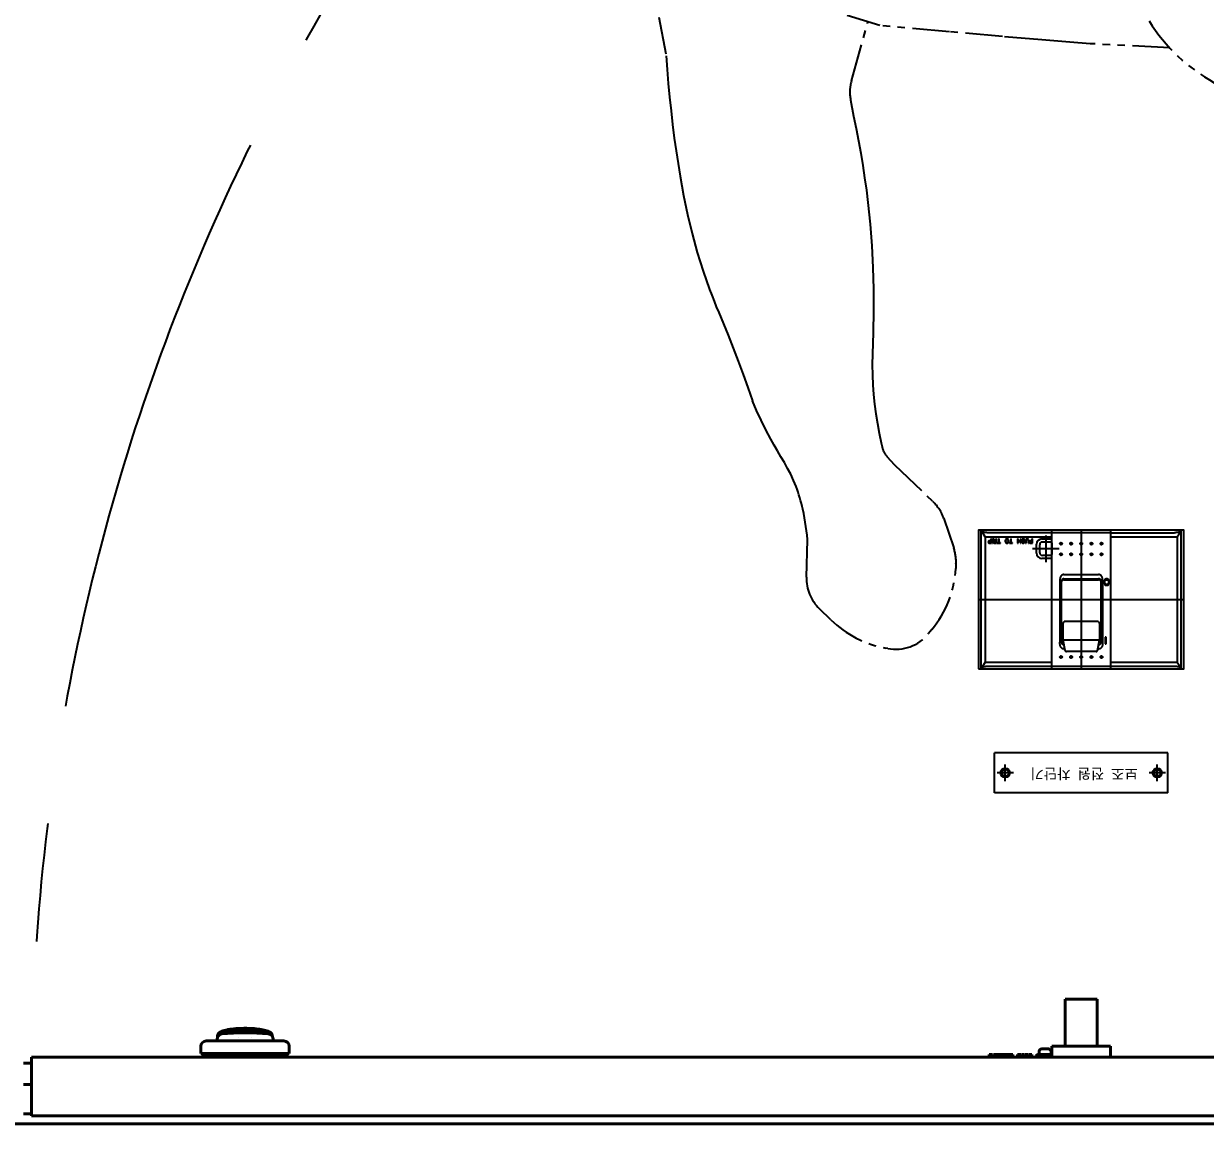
# Model space of a CAD drawing. Header units: millimetres. Extents: x 4969 to 37601, y -771 to 6478.
# Drawn here: x 7853.5 to 8296.5, y 5039.7 to 5453 of the extents above; entities that cross this region are included whole.
import ezdxf

# ---------------------------------------------------------------- set-up
doc = ezdxf.new("R2010")
doc.units = ezdxf.units.MM
doc.header["$LTSCALE"] = 7
doc.header["$MEASUREMENT"] = 0
doc.linetypes.add('PHANTOM', pattern=[63.5, 31.75, -6.35, 6.35, -6.35, 6.35, -6.35])
doc.linetypes.add('PHANTOMX2', pattern=[5, 2.5, -0.5, 0.5, -0.5, 0.5, -0.5])
doc.layers.get('0').update_dxf_attribs({"linetype": 'CONTINUOUS'})
doc.layers.get('Defpoints').update_dxf_attribs({"linetype": 'CONTINUOUS'})
doc.layers.add('가시적인 것(ISO)', color=3, linetype='CONTINUOUS', lineweight=40)
doc.styles.add('HAN', font='')
doc.styles.get("Standard").update_dxf_attribs({"font": 'ISOCP'})
doc.styles.get('HAN').set_extended_font_data('GulimChe')
doc.dimstyles.new('PS-20', dxfattribs={"dimscale": 20, "dimtxt": 3.2, "dimasz": 2.5, "dimexe": 2, "dimexo": 2.5, "dimgap": 2, "dimtad": 1, "dimtoh": 1, "dimrnd": 0.05, "dimzin": 12, "dimdsep": 46, "dimtxsty": 'Standard', "dimcen": 0, "dimclrt": 2, "dimazin": 3, "dimtfac": 1, "dimtofl": 0, "dimtmove": 0, "dimatfit": 3, "dimfxl": 0, "dimtolj": 1, "dimtzin": 0, "dimarcsym": 0})

# ---------------------------------------------------------------- blocks, each defined once
blk = doc.blocks.new('*D213')
at = {"color": 0, "lineweight": -2}
for p, q in [((7429.96, 5090.65), (7429.96, 5750.29)), ((8679.96, 5090.65), (8679.96, 5750.29)), ((7479.96, 5710.29), (8629.96, 5710.29))]:
    blk.add_line(p, q, dxfattribs=at)
at = {"color": 0}
for points in [[(7479.96, 5718.62), (7479.96, 5701.96), (7429.96, 5710.29)], [(8629.96, 5718.62), (8629.96, 5701.96), (8679.96, 5710.29)]]:
    blk.add_solid(points, dxfattribs=at)
at = {"layer": 'Defpoints', "color": 0}
for p in [(8679.96, 5710.29), (7429.96, 5040.65), (8679.96, 5040.65)]:
    blk.add_point(p, dxfattribs=at)
at = {"color": 2, "insert": (8054.96, 5782.3), "char_height": 64, "attachment_point": 5}
blk.add_mtext('\\A1;1250', dxfattribs=at)
blk = doc.blocks.new('A$C48F578AF')
at = {"color": 6, "linetype": 'PHANTOMX2'}
for p, q in [((-97.73, 300.3), (-115.91, 296.86)), ((-148.33, 293.83), (-154.76, 293.02)), ((-141.9, 294.57), (-148.33, 293.83)), ((-135.47, 295.24), (-141.9, 294.57)), ((-129, 295.84), (-135.47, 295.24)), ((-122.49, 296.38), (-129, 295.84)), ((-115.91, 296.86), (-122.49, 296.38)), ((-181.88, 288.65), (-190.9, 286.77)), ((-172.83, 290.3), (-181.88, 288.65)), ((-163.78, 291.75), (-172.83, 290.3)), ((-154.76, 293.02), (-163.78, 291.75)), ((-199.88, 284.64), (-208.77, 282.24)), ((-190.9, 286.77), (-199.88, 284.64)), ((-217.57, 279.53), (-226.25, 276.5)), ((-208.77, 282.24), (-217.57, 279.53)), ((-237.06, 272.23), (-239.74, 271.12)), ((-234.37, 273.33), (-237.06, 272.23)), ((-231.67, 274.41), (-234.37, 273.33)), ((-228.97, 275.47), (-231.67, 274.41)), ((-226.25, 276.5), (-228.97, 275.47)), ((-247.8, 267.82), (-253.93, 265.39)), ((-245.11, 268.91), (-247.8, 267.82)), ((-242.42, 270.01), (-245.11, 268.91)), ((-239.74, 271.12), (-242.42, 270.01)), ((-266.28, 260.78), (-272.49, 258.58)), ((-260.09, 263.05), (-266.28, 260.78)), ((-253.93, 265.39), (-260.09, 263.05)), ((-283.34, 254.44), (-278.73, 256.44)), ((-272.49, 258.58), (-278.73, 256.44)), ((-296.85, 247.78), (-292.41, 250.13)), ((-292.41, 250.13), (-287.9, 252.35)), ((-287.9, 252.35), (-283.34, 254.44)), ((-305.1, 243.03), (-302.36, 244.63)), ((-302.36, 244.63), (-299.61, 246.22)), ((-299.61, 246.22), (-296.85, 247.78)), ((-316.27, 237.15), (-313.42, 238.49)), ((-313.42, 238.49), (-310.62, 239.93)), ((-310.62, 239.93), (-307.85, 241.46)), ((-307.85, 241.46), (-305.1, 243.03)), ((-331.95, 232.4), (-329.92, 232.83)), ((-329.92, 232.83), (-328.56, 233.14)), ((-328.56, 233.14), (-327.19, 233.47)), ((-327.19, 233.47), (-325.83, 233.83)), ((-325.83, 233.83), (-324.48, 234.2)), ((-324.48, 234.2), (-323.14, 234.6)), ((-323.14, 234.6), (-321.8, 235.02)), ((-321.8, 235.02), (-320.48, 235.47)), ((-320.48, 235.47), (-319.17, 235.95)), ((-319.17, 235.95), (-316.27, 237.15)), ((-361.96, 231.08), (-344.21, 230.6)), ((-344.21, 230.6), (-342.16, 230.8)), ((-342.16, 230.8), (-340.11, 231.04)), ((-340.11, 231.04), (-338.06, 231.32)), ((-338.06, 231.32), (-336.02, 231.64)), ((-336.02, 231.64), (-333.98, 232)), ((-333.98, 232), (-331.95, 232.4)), ((-382.12, 219.62), (-376.83, 225.04)), ((-101.68, 196.75), (-97, 212.03)), ((-161.87, 205.66), (-167.7, 204.7)), ((-156.06, 206.7), (-161.87, 205.66)), ((-150.27, 207.82), (-156.06, 206.7)), ((-144.49, 209.02), (-150.27, 207.82)), ((-136.74, 210.43), (-144.49, 209.02)), ((-127.81, 210.02), (-99.98, 202.3)), ((-275.76, 199.65), (-280.35, 199.17)), ((-271.17, 199.99), (-275.76, 199.65)), ((-266.58, 200.2), (-271.17, 199.99)), ((-261.68, 200.26), (-266.58, 200.2)), ((-256.78, 200.18), (-261.68, 200.26)), ((-246.55, 199.78), (-256.78, 200.18)), ((-236.31, 199.61), (-246.55, 199.78)), ((-226.07, 199.68), (-236.31, 199.61)), ((-215.84, 199.97), (-226.07, 199.68)), ((-205.62, 200.51), (-215.84, 199.97)), ((-195.42, 201.29), (-205.62, 200.51)), ((-185.25, 202.32), (-195.42, 201.29)), ((-179.39, 203.03), (-185.25, 202.32)), ((-173.54, 203.82), (-179.39, 203.03)), ((-167.7, 204.7), (-173.54, 203.82)), ((-395.62, 193.02), (-395.46, 193.9)), ((-298.54, 196.12), (-300.53, 195.67)), ((-294.02, 197.03), (-298.54, 196.12)), ((-289.48, 197.85), (-294.02, 197.03)), ((-284.92, 198.57), (-289.48, 197.85)), ((-280.35, 199.17), (-284.92, 198.57)), ((-104.64, 164.01), (-101.68, 196.75)), ((-308.98, 189.88), (-326.28, 171.83)), ((-304.97, 193.41), (-308.98, 189.88)), ((-386.68, 172.29), (-388.58, 173.84)), ((-334.31, 166.73), (-348.14, 162.05)), ((-355.66, 161.03), (-357.89, 161.15)), ((-106.87, 139.17), (-104.64, 164.01)), ((-108.47, 120.84), (-106.87, 139.17)), ((-109.56, 107.63), (-108.47, 120.84)), ((-110.25, 98.14), (-109.56, 107.63)), ((-112.24, 60.89), (-110.25, 98.14))]:
    blk.add_line(p, q, dxfattribs=at)
for centre, radius, start, end in [((-362.51, 211.09), 20, 88.4438, 135.7484), ((-346.31, 184.73), 50, 135.7484, 169.4217), ((-133.16, 190.75), 20, 74.4969, 100.3041), ((-298.35, 185.91), 10, 102.5713, 131.4093), ((-375.96, 189.35), 20, 169.4217, 230.8675), ((-355.13, 211.08), 50, 230.8675, 266.8292), ((-340.72, 185.68), 20, 288.6944, 316.1917), ((-354.55, 181), 20, 266.8292, 288.6944), ((-55.82, -0.37), 83.28, 121.6087, 180.3797)]:
    blk.add_arc(centre, radius, start, end, dxfattribs=at)
blk = doc.blocks.new('*D218')
at = {"color": 0, "lineweight": -2}
for p, q in [((7029.96, 4984.71), (7029.96, 5942.38)), ((9229.96, 4984.71), (9229.96, 5942.38)), ((7079.96, 5902.38), (9179.96, 5902.38))]:
    blk.add_line(p, q, dxfattribs=at)
at = {"color": 0}
for points in [[(7079.96, 5910.71), (7079.96, 5894.05), (7029.96, 5902.38)], [(9179.96, 5910.71), (9179.96, 5894.05), (9229.96, 5902.38)]]:
    blk.add_solid(points, dxfattribs=at)
at = {"layer": 'Defpoints', "color": 0}
for p in [(9229.96, 5902.38), (7029.96, 4934.71), (9229.96, 4934.71)]:
    blk.add_point(p, dxfattribs=at)
at = {"color": 2, "insert": (8129.96, 5974.39), "char_height": 64, "attachment_point": 5}
blk.add_mtext('\\A1;2200', dxfattribs=at)
blk = doc.blocks.new('A$C1BBF72AE')
at = {"color": 6}
for p, q in [((-26, 202.5), (26, 202.5)), ((-23.5, 201), (-25.72, 202.43)), ((-25, 200), (-25, 130)), ((-23.5, 201), (-23.5, 176)), ((23.5, 201), (-23.5, 201)), ((0, 203.5), (0, 126.5)), ((21.13, 199.67), (21.1, 199.51)), ((21.1, 199.51), (21.1, 198.74)), ((21.23, 199.8), (21.13, 199.67)), ((21.36, 199.9), (21.23, 199.8)), ((21.26, 199.54), (21.3, 199.64)), ((21.26, 198.93), (21.26, 199.54)), ((21.3, 199.64), (21.36, 199.7)), ((21.46, 199.93), (21.36, 199.9)), ((21.36, 199.7), (21.46, 199.74)), ((21.59, 199.93), (21.46, 199.93)), ((21.46, 199.74), (21.56, 199.74)), ((21.56, 199.74), (21.66, 199.7)), ((21.69, 199.9), (21.59, 199.93)), ((21.66, 199.7), (21.73, 199.64)), ((21.83, 199.8), (21.69, 199.9)), ((21.73, 199.64), (21.76, 199.54)), ((21.76, 199.54), (21.76, 198.93)), ((21.92, 199.67), (21.83, 199.8)), ((21.96, 199.51), (21.92, 199.67)), ((21.96, 198.93), (21.96, 199.51)), ((23.5, 201), (25.72, 202.43)), ((23.5, 201), (23.5, 176)), ((25, 154), (25, 200)), ((-72.5, 132.5), (-72.5, 197.5)), ((-72.5, 197.5), (-57.5, 197.5)), ((-65, 190.42), (-65, 196.58)), ((-57.5, 132.5), (-57.5, 197.5)), ((21.1, 198.74), (22.65, 198.74)), ((21.1, 198.48), (21.1, 198.28)), ((22.65, 198.48), (21.1, 198.48)), ((21.1, 198.28), (22.65, 198.28)), ((21.13, 197.73), (21.1, 197.57)), ((21.1, 197.57), (21.1, 196.8)), ((21.1, 196.8), (22.65, 196.8)), ((21.1, 196.54), (21.1, 195.31)), ((21.26, 196.54), (21.1, 196.54)), ((21.1, 195.31), (21.26, 195.31)), ((21.23, 197.86), (21.13, 197.73)), ((21.36, 197.96), (21.23, 197.86)), ((21.76, 198.93), (21.26, 198.93)), ((21.26, 197.61), (21.3, 197.7)), ((21.26, 196.99), (21.26, 197.61)), ((21.76, 196.99), (21.26, 196.99)), ((21.26, 196.02), (21.26, 196.54)), ((22.65, 196.02), (21.26, 196.02)), ((21.26, 195.31), (21.26, 195.83)), ((21.26, 195.83), (22.65, 195.83)), ((21.3, 197.7), (21.36, 197.77)), ((21.46, 197.99), (21.36, 197.96)), ((21.36, 197.77), (21.46, 197.8)), ((21.59, 197.99), (21.46, 197.99)), ((21.46, 197.8), (21.56, 197.8)), ((21.56, 197.8), (21.66, 197.77)), ((21.69, 197.96), (21.59, 197.99)), ((21.66, 197.77), (21.73, 197.7)), ((21.83, 197.86), (21.69, 197.96)), ((21.73, 197.7), (21.76, 197.61)), ((21.76, 197.61), (21.76, 196.99)), ((21.89, 197.73), (21.83, 197.86)), ((22.65, 198.02), (21.89, 197.73)), ((22.65, 198.93), (21.96, 198.93)), ((21.96, 197.54), (22.65, 197.8)), ((21.96, 196.99), (21.96, 197.54)), ((22.65, 196.99), (21.96, 196.99)), ((22.65, 198.74), (22.65, 198.93)), ((22.65, 198.28), (22.65, 198.48)), ((22.65, 197.8), (22.65, 198.02)), ((22.65, 196.8), (22.65, 196.99)), ((22.65, 195.83), (22.65, 196.02)), ((-68.08, 193.5), (-61.92, 193.5)), ((21.13, 193.15), (21.1, 192.99)), ((21.1, 192.99), (21.1, 192.73)), ((21.1, 192.73), (21.13, 192.57)), ((21.1, 191.95), (21.1, 190.73)), ((21.26, 191.95), (21.1, 191.95)), ((21.1, 190.73), (21.26, 190.73)), ((21.2, 193.28), (21.13, 193.15)), ((21.13, 192.57), (21.2, 192.44)), ((21.33, 193.41), (21.2, 193.28)), ((21.2, 192.44), (21.33, 192.31)), ((21.26, 191.44), (21.26, 191.95)), ((22.65, 191.44), (21.26, 191.44)), ((21.26, 190.73), (21.26, 191.24)), ((21.26, 191.24), (22.65, 191.24)), ((21.3, 192.99), (21.33, 193.12)), ((21.3, 192.73), (21.3, 192.99)), ((21.33, 192.6), (21.3, 192.73)), ((21.46, 193.47), (21.33, 193.41)), ((21.33, 193.12), (21.4, 193.21)), ((21.4, 192.5), (21.33, 192.6)), ((21.33, 192.31), (21.46, 192.24)), ((21.4, 193.21), (21.5, 193.28)), ((21.5, 192.44), (21.4, 192.5)), ((21.63, 193.5), (21.46, 193.47)), ((21.46, 192.24), (21.63, 192.21)), ((21.5, 193.28), (21.63, 193.31)), ((21.63, 192.41), (21.5, 192.44)), ((22.12, 193.5), (21.63, 193.5)), ((21.63, 193.31), (22.12, 193.31)), ((22.12, 192.41), (21.63, 192.41)), ((21.63, 192.21), (22.12, 192.21)), ((22.29, 193.47), (22.12, 193.5)), ((22.12, 193.31), (22.25, 193.28)), ((22.25, 192.44), (22.12, 192.41)), ((22.12, 192.21), (22.29, 192.24)), ((22.25, 193.28), (22.35, 193.21)), ((22.35, 192.5), (22.25, 192.44)), ((22.42, 193.41), (22.29, 193.47)), ((22.29, 192.24), (22.42, 192.31)), ((22.35, 193.21), (22.42, 193.12)), ((22.42, 192.6), (22.35, 192.5)), ((22.55, 193.28), (22.42, 193.41)), ((22.42, 193.12), (22.45, 192.99)), ((22.45, 192.73), (22.42, 192.6)), ((22.42, 192.31), (22.55, 192.44)), ((22.45, 192.99), (22.45, 192.73)), ((22.62, 193.15), (22.55, 193.28)), ((22.55, 192.44), (22.62, 192.57)), ((22.65, 192.99), (22.62, 193.15)), ((22.62, 192.57), (22.65, 192.73)), ((22.65, 192.73), (22.65, 192.99)), ((22.65, 191.24), (22.65, 191.44)), ((21.1, 188.92), (21.1, 188.72)), ((22.65, 188.92), (21.1, 188.92)), ((21.1, 188.72), (21.73, 188.72)), ((21.1, 187.82), (21.1, 187.63)), ((21.73, 187.82), (21.1, 187.82)), ((21.1, 187.63), (22.65, 187.63)), ((21.13, 187.01), (21.1, 186.85)), ((21.1, 186.85), (21.1, 186.69)), ((21.1, 186.69), (21.13, 186.56)), ((21.23, 187.14), (21.13, 187.01)), ((21.13, 186.56), (21.2, 186.43)), ((21.2, 186.43), (21.33, 186.3)), ((21.36, 187.24), (21.23, 187.14)), ((21.3, 186.88), (21.33, 186.98)), ((21.3, 186.69), (21.3, 186.88)), ((21.33, 186.59), (21.3, 186.69)), ((21.33, 186.98), (21.4, 187.05)), ((21.4, 186.5), (21.33, 186.59)), ((21.33, 186.3), (21.46, 186.27)), ((21.46, 187.27), (21.36, 187.24)), ((21.4, 187.05), (21.46, 187.08)), ((21.5, 186.46), (21.4, 186.5)), ((21.46, 187.08), (21.46, 187.27)), ((21.46, 186.27), (21.59, 186.27)), ((21.56, 186.46), (21.5, 186.46)), ((21.66, 186.5), (21.56, 186.46)), ((21.59, 186.27), (21.73, 186.3)), ((21.73, 186.59), (21.66, 186.5)), ((21.73, 188.72), (21.73, 187.82)), ((21.76, 186.69), (21.73, 186.59)), ((21.73, 186.3), (21.86, 186.43)), ((21.79, 187.05), (21.76, 186.88)), ((21.76, 186.88), (21.76, 186.69)), ((21.86, 187.17), (21.79, 187.05)), ((21.99, 187.3), (21.86, 187.17)), ((21.86, 186.43), (21.92, 186.56)), ((21.92, 187.82), (21.92, 188.72)), ((21.92, 188.72), (22.65, 188.72)), ((22.65, 187.82), (21.92, 187.82)), ((21.92, 186.56), (21.96, 186.69)), ((21.96, 186.88), (21.99, 187.01)), ((21.96, 186.69), (21.96, 186.88)), ((22.12, 187.37), (21.99, 187.3)), ((21.99, 187.01), (22.06, 187.11)), ((22.06, 187.11), (22.16, 187.17)), ((22.29, 187.37), (22.12, 187.37)), ((22.16, 187.17), (22.25, 187.17)), ((22.32, 186.4), (22.22, 186.37)), ((22.22, 186.37), (22.22, 186.17)), ((22.22, 186.17), (22.35, 186.21)), ((22.25, 187.17), (22.35, 187.11)), ((22.42, 187.3), (22.29, 187.37)), ((22.42, 186.5), (22.32, 186.4)), ((22.35, 187.11), (22.42, 187.01)), ((22.35, 186.21), (22.52, 186.3)), ((22.55, 187.17), (22.42, 187.3)), ((22.42, 187.01), (22.45, 186.88)), ((22.45, 186.63), (22.42, 186.5)), ((22.45, 186.88), (22.45, 186.63)), ((22.52, 186.3), (22.62, 186.46)), ((22.62, 187.05), (22.55, 187.17)), ((22.65, 186.88), (22.62, 187.05)), ((22.62, 186.46), (22.65, 186.63)), ((22.65, 188.72), (22.65, 188.92)), ((22.65, 187.63), (22.65, 187.82)), ((22.65, 186.63), (22.65, 186.88)), ((17.35, 181.8), (20.65, 181.8)), ((19, 173.35), (19, 183.35)), ((22.12, 185.92), (21.1, 185.92)), ((21.1, 185.92), (21.1, 185.72)), ((21.1, 185.72), (22.12, 185.72)), ((22.12, 184.95), (21.1, 184.95)), ((21.1, 184.95), (21.1, 184.75)), ((21.1, 184.75), (22.12, 184.75)), ((21.13, 184.24), (21.1, 184.07)), ((21.1, 184.07), (21.1, 183.3)), ((21.1, 183.3), (22.65, 183.3)), ((21.23, 184.37), (21.13, 184.24)), ((21.36, 184.46), (21.23, 184.37)), ((21.26, 184.11), (21.3, 184.2)), ((21.26, 183.49), (21.26, 184.11)), ((21.76, 183.49), (21.26, 183.49)), ((21.3, 184.2), (21.36, 184.27)), ((21.46, 184.49), (21.36, 184.46)), ((21.36, 184.27), (21.46, 184.3)), ((21.59, 184.49), (21.46, 184.49)), ((21.46, 184.3), (21.56, 184.3)), ((21.56, 184.3), (21.66, 184.27)), ((21.69, 184.46), (21.59, 184.49)), ((21.66, 184.27), (21.73, 184.2)), ((21.83, 184.37), (21.69, 184.46)), ((21.73, 184.2), (21.76, 184.11)), ((21.76, 184.11), (21.76, 183.49)), ((21.92, 184.24), (21.83, 184.37)), ((21.96, 184.07), (21.92, 184.24)), ((21.96, 183.49), (21.96, 184.07)), ((22.65, 183.49), (21.96, 183.49)), ((22.29, 185.88), (22.12, 185.92)), ((22.12, 185.72), (22.25, 185.69)), ((22.25, 184.98), (22.12, 184.95)), ((22.12, 184.75), (22.29, 184.79)), ((22.25, 185.69), (22.35, 185.62)), ((22.35, 185.04), (22.25, 184.98)), ((22.42, 185.82), (22.29, 185.88)), ((22.29, 184.79), (22.42, 184.85)), ((22.35, 185.62), (22.42, 185.53)), ((22.42, 185.14), (22.35, 185.04)), ((22.55, 185.69), (22.42, 185.82)), ((22.42, 185.53), (22.45, 185.4)), ((22.45, 185.27), (22.42, 185.14)), ((22.42, 184.85), (22.55, 184.98)), ((22.45, 185.4), (22.45, 185.27)), ((22.62, 185.56), (22.55, 185.69)), ((22.55, 184.98), (22.62, 185.11)), ((22.65, 185.4), (22.62, 185.56)), ((22.62, 185.11), (22.65, 185.27)), ((22.65, 185.27), (22.65, 185.4)), ((22.65, 183.3), (22.65, 183.49)), ((24, 178.35), (14, 178.35)), ((15.35, 176), (15.35, 179.8)), ((16.5, 176.4), (16.5, 179.6)), ((17.5, 180.6), (20.5, 180.6)), ((21.5, 176.4), (21.5, 179.6)), ((22.65, 179.8), (22.65, 176)), ((-26, 176), (26, 176)), ((6.79, 173), (-16.07, 173)), ((21.2, 176.1), (16.8, 176.1)), ((-19.57, 159.46), (-19.57, 170.54)), ((-19.14, 171.04), (-15.28, 171.78)), ((-18.6, 171.5), (-18.6, 171.15)), ((-16.96, 171.5), (-16.96, 171.46)), ((6.71, 172.5), (-15.93, 172.5)), ((-15.28, 158.22), (-15.31, 171.85)), ((-8.24, 158.62), (-8.24, 171.38)), ((7.32, 171.5), (7.32, 158.5)), ((7.72, 171.5), (7.72, 158.5)), ((9.3, 171.5), (9.3, 158.5)), ((26, 165), (-26, 165)), ((-19.14, 158.96), (-15.28, 158.22)), ((-18.6, 158.85), (-18.6, 158.5)), ((-16.96, 158.54), (-16.96, 158.5)), ((-16.6, 156), (-16.6, 155.7)), ((-14.2, 156), (-16.6, 156)), ((-16.6, 155.7), (-14.2, 155.7)), ((6.79, 157), (-16.07, 157)), ((-15.93, 157.5), (6.71, 157.5)), ((-14.2, 155.7), (-14.2, 156)), ((5.35, 155.95), (5.3, 155.7)), ((5.3, 155.7), (5.3, 155.3)), ((5.3, 155.3), (5.35, 155.05)), ((5.45, 156.15), (5.35, 155.95)), ((5.66, 156.35), (5.45, 156.15)), ((5.61, 155.7), (5.66, 155.9)), ((5.61, 155.3), (5.61, 155.7)), ((5.66, 155.1), (5.61, 155.3)), ((5.86, 156.45), (5.66, 156.35)), ((5.66, 155.9), (5.76, 156.05)), ((5.76, 154.95), (5.66, 155.1)), ((5.76, 156.05), (5.91, 156.15)), ((6.12, 156.5), (5.86, 156.45)), ((5.91, 156.15), (6.12, 156.2)), ((6.88, 156.5), (6.12, 156.5)), ((6.12, 156.2), (6.88, 156.2)), ((7.14, 156.45), (6.88, 156.5)), ((6.88, 156.2), (7.09, 156.15)), ((7.09, 156.15), (7.24, 156.05)), ((7.34, 156.35), (7.14, 156.45)), ((7.24, 156.05), (7.34, 155.9)), ((7.34, 155.1), (7.24, 154.95)), ((7.55, 156.15), (7.34, 156.35)), ((7.34, 155.9), (7.39, 155.7)), ((7.39, 155.3), (7.34, 155.1)), ((7.39, 155.7), (7.39, 155.3)), ((7.65, 155.95), (7.55, 156.15)), ((7.7, 155.7), (7.65, 155.95)), ((7.65, 155.05), (7.7, 155.3)), ((7.7, 155.3), (7.7, 155.7)), ((26, 154), (-26, 154)), ((-23.5, 154), (-23.5, 129)), ((5.35, 155.05), (5.45, 154.85)), ((5.45, 154.85), (5.66, 154.65)), ((5.66, 154.65), (5.86, 154.55)), ((5.91, 154.85), (5.76, 154.95)), ((5.86, 154.55), (6.12, 154.5)), ((6.12, 154.8), (5.91, 154.85)), ((6.88, 154.8), (6.12, 154.8)), ((6.12, 154.5), (6.88, 154.5)), ((7.09, 154.85), (6.88, 154.8)), ((6.88, 154.5), (7.14, 154.55)), ((7.24, 154.95), (7.09, 154.85)), ((7.14, 154.55), (7.34, 154.65)), ((7.34, 154.65), (7.55, 154.85)), ((7.55, 154.85), (7.65, 155.05)), ((23.5, 153.8), (23.5, 129)), ((25, 153.8), (25, 130)), ((-65, 133.42), (-65, 139.58)), ((-68.08, 136.5), (-61.92, 136.5)), ((-72.5, 132.5), (-57.5, 132.5)), ((-23.5, 129), (-25.72, 127.57)), ((23.5, 129), (-23.5, 129)), ((23.5, 129), (25.72, 127.57)), ((-26, 127.5), (26, 127.5))]:
    blk.add_line(p, q, dxfattribs=at)
blk.add_lwpolyline([(-26, 203.5), (-26, 126.5), (26, 126.5), (26, 203.5)], close=True, dxfattribs=at)
for points in [[(-19.14, 171.04), (-19.16, 171.04), (-19.18, 171.03), (-19.21, 171.03), (-19.24, 171.02), (-19.27, 171), (-19.3, 170.99), (-19.33, 170.97), (-19.36, 170.95), (-19.39, 170.93), (-19.42, 170.9), (-19.44, 170.87), (-19.47, 170.84), (-19.49, 170.81), (-19.51, 170.77), (-19.53, 170.74), (-19.54, 170.7), (-19.56, 170.65), (-19.56, 170.61), (-19.57, 170.57), (-19.57, 170.54)], [(-19.57, 159.46), (-19.57, 159.42), (-19.56, 159.38), (-19.55, 159.34), (-19.54, 159.3), (-19.53, 159.27), (-19.52, 159.23), (-19.5, 159.2), (-19.48, 159.17), (-19.46, 159.14), (-19.43, 159.11), (-19.41, 159.09), (-19.38, 159.07), (-19.36, 159.05), (-19.33, 159.03), (-19.3, 159.01), (-19.28, 159), (-19.25, 158.99), (-19.22, 158.98), (-19.2, 158.97), (-19.18, 158.97), (-19.16, 158.96), (-19.14, 158.96)]]:
    blk.add_lwpolyline(points, dxfattribs=at)
for centre, radius in [((-65, 193.5), 1.75), ((-65, 193.5), 1.25), ((-65, 136.5), 1.75), ((-65, 136.5), 1.25)]:
    blk.add_circle(centre, radius, dxfattribs=at)
for centre, radius, start, end in [((-65, 193.5), 1.5, 349.6291, 281.2082), ((17.35, 179.8), 2, 90, 180), ((20.65, 179.8), 2, 0, 90), ((17.5, 179.6), 1, 90, 180), ((20.5, 179.6), 1, 0, 90), ((16.8, 176.4), 0.3, 180, 270), ((21.2, 176.4), 0.3, 270, 0), ((-65, 136.5), 1.5, 349.6291, 281.2082)]:
    blk.add_arc(centre, radius, start, end, dxfattribs=at)
for points, start_tangent, end_tangent in [([(-25.72, 202.43), (-25.52, 202.23), (-25.34, 201.93), (-25.2, 201.53), (-25.09, 201.06), (-25.02, 200.53), (-25, 200)], (0.840375, -0.542005), (0, -1)), ([(25, 200), (25.02, 200.53), (25.09, 201.06), (25.2, 201.53), (25.34, 201.93), (25.52, 202.23), (25.72, 202.43)], (0, 1), (0.840375, 0.542005)), ([(-22, 172.6), (-21.96, 172.77), (-21.85, 172.91), (-21.69, 172.99), (-21.51, 172.99), (-21.35, 172.91), (-21.24, 172.77), (-21.2, 172.6)], (0, 1), (0, -1)), ([(-18.6, 171.5), (-18.54, 171.86), (-18.39, 172.17), (-18.18, 172.43), (-17.94, 172.63), (-17.67, 172.78), (-17.39, 172.88), (-17.12, 172.95), (-16.86, 172.98), (-16.59, 173), (-16.33, 173), (-16.07, 173)], (0, 1), (1, 0)), ([(9.3, 171.5), (9.23, 171.91), (9.06, 172.25), (8.82, 172.52), (8.55, 172.72), (8.25, 172.86), (7.95, 172.95), (7.66, 172.99), (7.37, 173.01), (7.08, 173), (6.79, 173)], (0, 1), (-1, 0)), ([(16.5, 172.6), (16.54, 172.77), (16.65, 172.91), (16.81, 172.99), (16.99, 172.99), (17.15, 172.91), (17.26, 172.77), (17.3, 172.6)], (0, 1), (0, -1)), ([(20.5, 172.6), (20.54, 172.77), (20.65, 172.91), (20.81, 172.99), (20.99, 172.99), (21.15, 172.91), (21.26, 172.77), (21.3, 172.6)], (0, 1), (0, -1)), ([(-21.2, 172.6), (-21.24, 172.43), (-21.35, 172.29), (-21.51, 172.21), (-21.69, 172.21), (-21.85, 172.29), (-21.96, 172.43), (-22, 172.6)], (0, -1), (0, 1)), ([(-22, 168.8), (-21.96, 168.97), (-21.85, 169.11), (-21.69, 169.19), (-21.51, 169.19), (-21.35, 169.11), (-21.24, 168.97), (-21.2, 168.8)], (0, 1), (0, -1)), ([(-21.2, 168.8), (-21.24, 168.63), (-21.35, 168.49), (-21.51, 168.41), (-21.69, 168.41), (-21.85, 168.49), (-21.96, 168.63), (-22, 168.8)], (0, -1), (0, 1)), ([(-16.05, 172.49), (-16.33, 172.41), (-16.59, 172.26), (-16.79, 172.04), (-16.92, 171.78), (-16.96, 171.5)], (-0.992594, -0.121483), (0.000002, -1)), ([(-15.93, 172.5), (-15.99, 172.5), (-16.05, 172.49)], (-1, 0), (-0.9926, -0.121431)), ([(-14.96, 172.5), (-15.25, 172.45), (-15.51, 172.31), (-15.71, 172.09), (-15.84, 171.81), (-15.87, 171.66)], (-1, 0), (-0.151312, -0.988486)), ([(-15.86, 171.72), (-15.8, 171.75), (-15.75, 171.77)], (0.918844, 0.394621), (0.941031, 0.338319)), ([(-15.75, 171.77), (-15.65, 171.8), (-15.49, 171.84), (-15.43, 171.84)], (0.941031, 0.338319), (0.993635, 0.112652)), ([(-15.43, 171.84), (-15.31, 171.85)], (0.993635, 0.112652), (0.999985, -0.005405)), ([(-15.31, 171.85), (-13.41, 171.84), (-11.46, 171.84), (-9.49, 171.85)], (0.999986, -0.005382), (0.999987, 0.005061)), ([(-9.49, 171.85), (-9.29, 171.84), (-9.12, 171.8), (-8.96, 171.75), (-8.82, 171.69), (-8.67, 171.62), (-8.52, 171.55), (-8.38, 171.47), (-8.24, 171.38)], (0.999987, 0.005086), (0.861184, -0.508293)), ([(7.32, 171.5), (7.28, 171.81), (7.14, 172.09), (6.93, 172.31), (6.66, 172.45), (6.46, 172.49)], (0, 1), (-0.994093, 0.108531)), ([(6.8, 172.5), (6.75, 172.5), (6.71, 172.5)], (-0.995929, 0.090138), (-1, 0)), ([(7.72, 171.5), (7.68, 171.79), (7.55, 172.06), (7.34, 172.28), (7.08, 172.43), (6.8, 172.5)], (0, 1), (-0.99593, 0.090134)), ([(17.3, 172.6), (17.26, 172.43), (17.15, 172.29), (16.99, 172.21), (16.81, 172.21), (16.65, 172.29), (16.54, 172.43), (16.5, 172.6)], (0, -1), (0, 1)), ([(16.5, 168.8), (16.54, 168.97), (16.65, 169.11), (16.81, 169.19), (16.99, 169.19), (17.15, 169.11), (17.26, 168.97), (17.3, 168.8)], (0, 1), (0, -1)), ([(17.3, 168.8), (17.26, 168.63), (17.15, 168.49), (16.99, 168.41), (16.81, 168.41), (16.65, 168.49), (16.54, 168.63), (16.5, 168.8)], (0, -1), (0, 1)), ([(21.3, 172.6), (21.26, 172.43), (21.15, 172.29), (20.99, 172.21), (20.81, 172.21), (20.65, 172.29), (20.54, 172.43), (20.5, 172.6)], (0, -1), (0, 1)), ([(20.5, 168.8), (20.54, 168.97), (20.65, 169.11), (20.81, 169.19), (20.99, 169.19), (21.15, 169.11), (21.26, 168.97), (21.3, 168.8)], (0, 1), (0, -1)), ([(21.3, 168.8), (21.26, 168.63), (21.15, 168.49), (20.99, 168.41), (20.81, 168.41), (20.65, 168.49), (20.54, 168.63), (20.5, 168.8)], (0, -1), (0, 1)), ([(-22, 165), (-21.96, 165.17), (-21.85, 165.31), (-21.69, 165.39), (-21.51, 165.39), (-21.35, 165.31), (-21.24, 165.17), (-21.2, 165)], (0, 1), (0, -1)), ([(-21.2, 165), (-21.24, 164.83), (-21.35, 164.69), (-21.51, 164.61), (-21.69, 164.61), (-21.85, 164.69), (-21.96, 164.83), (-22, 165)], (0, -1), (0, 1)), ([(16.5, 165), (16.54, 165.17), (16.65, 165.31), (16.81, 165.39), (16.99, 165.39), (17.15, 165.31), (17.26, 165.17), (17.3, 165)], (0, 1), (0, -1)), ([(17.3, 165), (17.26, 164.83), (17.15, 164.69), (16.99, 164.61), (16.81, 164.61), (16.65, 164.69), (16.54, 164.83), (16.5, 165)], (0, -1), (0, 1)), ([(20.5, 165), (20.54, 165.17), (20.65, 165.31), (20.81, 165.39), (20.99, 165.39), (21.15, 165.31), (21.26, 165.17), (21.3, 165)], (0, 1), (0, -1)), ([(21.3, 165), (21.26, 164.83), (21.15, 164.69), (20.99, 164.61), (20.81, 164.61), (20.65, 164.69), (20.54, 164.83), (20.5, 165)], (0, -1), (0, 1)), ([(-22, 161.2), (-21.96, 161.37), (-21.85, 161.51), (-21.69, 161.59), (-21.51, 161.59), (-21.35, 161.51), (-21.24, 161.37), (-21.2, 161.2)], (0, 1), (0, -1)), ([(-21.2, 161.2), (-21.24, 161.03), (-21.35, 160.89), (-21.51, 160.81), (-21.69, 160.81), (-21.85, 160.89), (-21.96, 161.03), (-22, 161.2)], (0, -1), (0, 1)), ([(16.5, 161.2), (16.54, 161.37), (16.65, 161.51), (16.81, 161.59), (16.99, 161.59), (17.15, 161.51), (17.26, 161.37), (17.3, 161.2)], (0, 1), (0, -1)), ([(17.3, 161.2), (17.26, 161.03), (17.15, 160.89), (16.99, 160.81), (16.81, 160.81), (16.65, 160.89), (16.54, 161.03), (16.5, 161.2)], (0, -1), (0, 1)), ([(20.5, 161.2), (20.54, 161.37), (20.65, 161.51), (20.81, 161.59), (20.99, 161.59), (21.15, 161.51), (21.26, 161.37), (21.3, 161.2)], (0, 1), (0, -1)), ([(21.3, 161.2), (21.26, 161.03), (21.15, 160.89), (20.99, 160.81), (20.81, 160.81), (20.65, 160.89), (20.54, 161.03), (20.5, 161.2)], (0, -1), (0, 1)), ([(-22, 157.4), (-21.96, 157.57), (-21.85, 157.71), (-21.69, 157.79), (-21.51, 157.79), (-21.35, 157.71), (-21.24, 157.57), (-21.2, 157.4)], (0, 1), (0, -1)), ([(-21.2, 157.4), (-21.24, 157.23), (-21.35, 157.09), (-21.51, 157.01), (-21.69, 157.01), (-21.85, 157.09), (-21.96, 157.23), (-22, 157.4)], (0, -1), (0, 1)), ([(-16.07, 157), (-16.33, 157), (-16.6, 157), (-16.86, 157.02), (-17.13, 157.05), (-17.4, 157.12), (-17.67, 157.22), (-17.93, 157.37), (-18.18, 157.56), (-18.39, 157.82), (-18.54, 158.13), (-18.6, 158.5)], (-1, 0), (0, 1)), ([(-16.96, 158.5), (-16.92, 158.22), (-16.79, 157.96), (-16.59, 157.74), (-16.34, 157.59), (-16.05, 157.51)], (0, -1), (0.992602, -0.121416)), ([(-16.05, 157.51), (-15.99, 157.5), (-15.93, 157.5)], (0.992608, -0.121364), (1, 0)), ([(-15.87, 158.34), (-15.84, 158.19), (-15.71, 157.91), (-15.51, 157.69), (-15.25, 157.55), (-14.96, 157.5)], (0.151312, -0.988486), (1, 0)), ([(-15.75, 158.23), (-15.86, 158.28)], (-0.942042, 0.335494), (-0.918797, 0.394731)), ([(-15.31, 158.15), (-15.52, 158.17), (-15.75, 158.23)], (-0.999985, -0.005405), (-0.942042, 0.335494)), ([(-9.49, 158.15), (-11.46, 158.16), (-13.41, 158.16), (-15.31, 158.15)], (-0.999987, 0.005061), (-0.999986, -0.005382)), ([(-8.24, 158.62), (-8.39, 158.53), (-8.53, 158.45), (-8.68, 158.37), (-8.83, 158.3), (-8.98, 158.24), (-9.15, 158.19), (-9.31, 158.16), (-9.49, 158.15)], (-0.861186, -0.508289), (-0.999987, 0.005086)), ([(6.35, 157.5), (6.66, 157.55), (6.84, 157.63)], (1, 0), (0.857775, 0.514025)), ([(6.71, 157.5), (6.75, 157.5), (6.8, 157.5)], (1, 0), (0.99593, 0.090134)), ([(6.79, 157), (7.08, 157), (7.36, 156.99), (7.65, 157.01), (7.95, 157.05), (8.24, 157.14), (8.54, 157.28), (8.82, 157.48), (9.06, 157.75), (9.23, 158.09), (9.3, 158.5)], (1, 0), (0, 1)), ([(6.8, 157.5), (7.08, 157.57), (7.34, 157.72), (7.55, 157.94), (7.68, 158.21), (7.72, 158.5)], (0.99593, 0.090129), (0, 1)), ([(6.84, 157.63), (6.93, 157.69), (7.14, 157.91), (7.28, 158.19), (7.32, 158.5)], (0.857775, 0.514025), (0, 1)), ([(16.5, 157.4), (16.54, 157.57), (16.65, 157.71), (16.81, 157.79), (16.99, 157.79), (17.15, 157.71), (17.26, 157.57), (17.3, 157.4)], (0, 1), (0, -1)), ([(17.3, 157.4), (17.26, 157.23), (17.15, 157.09), (16.99, 157.01), (16.81, 157.01), (16.65, 157.09), (16.54, 157.23), (16.5, 157.4)], (0, -1), (0, 1)), ([(20.5, 157.4), (20.54, 157.57), (20.65, 157.71), (20.81, 157.79), (20.99, 157.79), (21.15, 157.71), (21.26, 157.57), (21.3, 157.4)], (0, 1), (0, -1)), ([(21.3, 157.4), (21.26, 157.23), (21.15, 157.09), (20.99, 157.01), (20.81, 157.01), (20.65, 157.09), (20.54, 157.23), (20.5, 157.4)], (0, -1), (0, 1)), ([(-25, 130), (-25.02, 129.47), (-25.09, 128.94), (-25.2, 128.47), (-25.34, 128.07), (-25.52, 127.77), (-25.72, 127.57)], (0, -1), (-0.840375, -0.542005)), ([(25.72, 127.57), (25.52, 127.77), (25.34, 128.07), (25.2, 128.47), (25.09, 128.94), (25.02, 129.47), (25, 130)], (-0.840375, 0.542005), (0, 1))]:
    blk.add_spline(points, degree=3, dxfattribs=dict(at, start_tangent=start_tangent, end_tangent=end_tangent))
at = {"color": 6, "style": 'HAN'}
blk.add_text('보조 전원 차단기', height=4, rotation=90, dxfattribs=at).set_placement((-63.33, 143.79))
blk = doc.blocks.new('A$C442960FC')
at = {"color": 251, "linetype": 'PHANTOM'}
blk.add_arc((14, 0), 798.5, 0, 90, dxfattribs=at)
at = {"layer": '가시적인 것(ISO)'}
for p, q in [((0, 0), (0, 1200)), ((3, 798.5), (25, 798.5)), ((3, 0), (3, 798.5)), ((3.7, 798.5), (3.7, 801.5)), ((14.7, 798.5), (14.7, 801.5)), ((22.7, 798.5), (22.7, 801.5)), ((25, 798.5), (25, 0)), ((25, 734.35), (26, 734.35)), ((26, 702.65), (26, 734.35)), ((26.3, 733.5), (26.15, 733.5)), ((26.3, 701.9), (26.3, 735.1)), ((26.3, 735.1), (29.02, 735.08)), ((31, 703.92), (31, 733.08)), ((31.42, 729), (31, 729)), ((31.42, 729), (31.64, 729)), ((33.97, 724.95), (33.97, 723.04)), ((34.18, 724.53), (34.18, 719.94)), ((34.38, 724.12), (34.38, 719.5)), ((34.59, 723.71), (34.59, 719.06)), ((34.79, 723.29), (34.79, 718.61)), ((35, 722.88), (35, 714.12)), ((35.2, 722.46), (35.2, 714.54)), ((32.19, 721), (32.19, 721)), ((34.13, 719.61), (34.09, 719.61)), ((34.13, 719.39), (34.09, 719.47)), ((34.23, 719.17), (34.13, 719.39)), ((34.13, 717.61), (34.23, 717.83)), ((34.34, 719.17), (34.23, 719.17)), ((34.34, 718.94), (34.23, 719.17)), ((34.23, 717.83), (34.34, 718.06)), ((34.34, 717.83), (34.23, 717.83)), ((34.44, 718.72), (34.34, 718.94)), ((34.34, 718.06), (34.44, 718.28)), ((34.54, 718.72), (34.44, 718.72)), ((34.54, 718.5), (34.44, 718.72)), ((34.44, 718.28), (34.54, 718.5)), ((34.54, 718.28), (34.44, 718.28)), ((34.59, 717.94), (34.59, 713.29)), ((34.79, 718.39), (34.79, 713.71)), ((35.4, 722.05), (35.4, 714.95)), ((35.61, 720.98), (35.61, 716.02)), ((32.19, 716), (32.19, 716)), ((33.97, 713.96), (33.97, 712.05)), ((34.09, 717.53), (34.13, 717.61)), ((34.13, 717.39), (34.09, 717.39)), ((34.18, 717.06), (34.18, 712.47)), ((34.38, 717.5), (34.38, 712.88)), ((31.42, 708), (31, 708)), ((31.64, 708), (31.42, 708)), ((25, 702.65), (26, 702.65)), ((26.3, 703.5), (26.15, 703.5)), ((26.3, 701.9), (29.02, 701.92)), ((25, 439.59), (26, 439.59)), ((25, 439.56), (26, 439.56)), ((25, 439.47), (26, 439.47)), ((25, 439.34), (26, 439.34)), ((25, 439.19), (26, 439.19)), ((26, 439.59), (26, 439.56)), ((26, 439.56), (26, 439.47)), ((26, 439.47), (26, 439.34)), ((26, 439.34), (26, 439.19)), ((26, 439.19), (26, 438.44)), ((25, 438.44), (26, 438.44)), ((25, 438.19), (26, 438.19)), ((25, 438), (26, 438)), ((25.36, 437.75), (26, 437.75)), ((25.39, 437.72), (26, 437.72)), ((25.41, 437.69), (26, 437.69)), ((25.46, 437.59), (26, 437.59)), ((25.5, 437.47), (26, 437.47)), ((25.5, 436.9), (25.5, 437.4)), ((25.5, 437.31), (26, 437.31)), ((25.5, 436.9), (25.5, 431.5)), ((25.97, 436.56), (26, 436.56)), ((26, 438.19), (26, 438)), ((26, 437.75), (26, 437.72)), ((26, 437.72), (26, 437.69)), ((26, 437.69), (26, 437.59)), ((26, 437.59), (26, 437.47)), ((26, 437.47), (26, 437.31)), ((26, 437.31), (26, 436.56)), ((26, 435.9), (26, 436.4)), ((26, 435.9), (26, 432.5)), ((25.39, 430.69), (26, 430.69)), ((25.5, 431), (25.5, 431.5)), ((25.98, 431.88), (26, 431.88)), ((26, 432), (26, 432.5)), ((26, 431.88), (26, 430.69)), ((25, 428.94), (26, 428.94)), ((25, 428.75), (26, 428.75)), ((25, 427.88), (26, 427.88)), ((25, 427.69), (26, 427.69)), ((25, 427.44), (26, 427.44)), ((25, 427.37), (26, 427.37)), ((25, 427.34), (26, 427.34)), ((25, 427.31), (26, 427.31)), ((25, 427.22), (26, 427.22)), ((25, 427.09), (26, 427.09)), ((25, 426.94), (26, 426.94)), ((25, 426.78), (26, 426.78)), ((25, 426.66), (26, 426.66)), ((25, 426.53), (26, 426.53)), ((25, 426.41), (26, 426.41)), ((25, 426.37), (26, 426.37)), ((25, 426.28), (26, 426.28)), ((25, 426.03), (26, 426.03)), ((25, 425.84), (26, 425.84)), ((25, 425.81), (26, 425.81)), ((25, 425.75), (26, 425.75)), ((25, 425.66), (26, 425.66)), ((25, 425.53), (26, 425.53)), ((25, 425.41), (26, 425.41)), ((26, 428.94), (26, 428.75)), ((26, 428.75), (26, 427.88)), ((26, 427.88), (26, 427.69)), ((26, 427.44), (26, 427.37)), ((26, 427.37), (26, 427.34)), ((26, 427.34), (26, 427.31)), ((26, 427.31), (26, 427.22)), ((26, 427.22), (26, 427.09)), ((26, 427.09), (26, 426.94)), ((26, 426.94), (26, 426.78)), ((26, 426.78), (26, 426.66)), ((26, 426.66), (26, 426.53)), ((26, 426.53), (26, 426.41)), ((26, 426.41), (26, 426.37)), ((26, 426.37), (26, 426.28)), ((26, 426.03), (26, 425.84)), ((26, 425.84), (26, 425.81)), ((26, 425.81), (26, 425.75)), ((26, 425.75), (26, 425.66)), ((26, 425.66), (26, 425.53)), ((26, 425.53), (26, 425.41)), ((26, 425.41), (26, 425.28)), ((25, 425.28), (26, 425.28)), ((25, 425.19), (26, 425.19)), ((25, 425.13), (26, 425.13)), ((25, 425.09), (26, 425.09)), ((25, 424.91), (26, 424.91)), ((25, 424.66), (26, 424.66)), ((25, 424.62), (26, 424.62)), ((25, 424.53), (26, 424.53)), ((25, 424.41), (26, 424.41)), ((25, 424.25), (26, 424.25)), ((25, 423.5), (26, 423.5)), ((26, 425.28), (26, 425.19)), ((26, 425.19), (26, 425.13)), ((26, 425.13), (26, 425.09)), ((26, 425.09), (26, 424.91)), ((26, 424.66), (26, 424.62)), ((26, 424.62), (26, 424.53)), ((26, 424.53), (26, 424.41)), ((26, 424.41), (26, 424.25)), ((26, 424.25), (26, 423.5)), ((26, 421), (26, 416)), ((26, 420.85), (27, 420.85)), ((28, 419.85), (28, 417.35)), ((25, 416), (29, 416)), ((26, 416.35), (27, 416.35)), ((29, 416), (29, 394)), ((29, 411), (46.7, 411)), ((46.7, 399), (46.7, 411)), ((29, 399), (46.7, 399)), ((25, 394), (29, 394))]:
    blk.add_line(p, q, dxfattribs=at)
for centre, radius, start, end in [((26.15, 733.35), 0.15, 90, 180), ((29, 733.08), 2, 0, 89.5), ((31.64, 727), 2, 6.2562, 90), ((-45.9, 718.5), 80, 353.7438, 6.2562), ((31.64, 710), 2, 270, 353.7438), ((26.15, 703.65), 0.15, 180, 270), ((29, 703.92), 2, 270.5, 0), ((25, 437.4), 0.5, 0, 90), ((25.5, 436.4), 0.5, 0, 90), ((25, 431), 0.5, 270, 0), ((25.5, 432), 0.5, 270, 0), ((25, 421), 1, 0, 90), ((27, 419.85), 1, 0, 90), ((27, 417.35), 1, 270, 0)]:
    blk.add_arc(centre, radius, start, end, dxfattribs=at)
for centre, major_axis, ratio, start_param, end_param in [((34.57, 728.71), (-1.97, 0.07), 0.00001, 5.748233, 5.929958), ((32.88, 727.82), (-0.047, 0.949), 0.975684, 6.2008, 6.200812), ((33.35, 718.5), (0, -8.7), 0.205063, 2.124112, 2.979478), ((33.93, 719.94), (-0.25, 0), 0.444444, 2.276551, 4.022692), ((34.13, 719.5), (-0.25, 0), 0.444444, 1.571692, 4.712389), ((34.34, 719.06), (-0.25, 0), 0.444444, 1.571692, 4.712389), ((34.34, 717.94), (-0.25, 0), 0.444444, 1.570796, 4.711493), ((34.54, 718.61), (-0.25, 0), 0.444444, 1.572138, 4.712389), ((34.54, 718.39), (-0.25, 0), 0.444444, 1.570796, 4.711047), ((33.35, 718.5), (0, -8.7), 0.205063, 0.162114, 1.017481), ((33.93, 717.06), (-0.25, 0), 0.444444, 2.260493, 4.006634), ((34.13, 717.5), (-0.25, 0), 0.444444, 1.570796, 4.711493), ((34.58, 708.29), (1.98, 0.07), 0.00001, 3.502812, 3.682631)]:
    blk.add_ellipse(centre, major_axis=major_axis, ratio=ratio, start_param=start_param, end_param=end_param, dxfattribs=at)
for points in [[(32.32, 728.79), (32.32, 728.79), (32.32, 728.79), (32.32, 728.79)], [(33.36, 709.53), (33.36, 709.53), (33.36, 709.53), (33.36, 709.53)], [(32.32, 708.21), (32.32, 708.21), (32.32, 708.21), (32.32, 708.21)]]:
    blk.add_open_spline(points, degree=3, dxfattribs=at)
for points, knots in [([(32.72, 728.77), (32.7, 728.77), (32.67, 728.77), (32.64, 728.78), (32.61, 728.78), (32.58, 728.78), (32.55, 728.78)], [0, 0, 0, 0, 0.3333333, 0.3333333, 0.3333333, 0.6568525, 0.6568525, 0.6568525, 0.6568525]), ([(32.91, 728.77), (33.18, 728.76), (33.45, 728.66), (33.86, 728.39), (34.03, 728.22), (34.41, 727.71), (34.59, 727.32), (35.01, 726.12), (35.22, 725.19), (35.52, 723.19), (35.62, 722.15), (35.74, 720.07), (35.77, 719.02), (35.74, 716.98), (35.7, 715.97), (35.55, 714.1), (35.44, 713.2), (35.17, 711.61), (35, 710.9), (34.6, 709.67), (34.38, 709.17), (33.75, 708.5), (33.36, 708.25), (32.91, 708.23)], [0, 0, 0, 0, 0.145152, 0.145152, 0.292908, 0.292908, 0.553752, 0.553752, 0.953382, 0.953382, 1.292007, 1.292007, 1.601144, 1.601144, 1.903008, 1.903008, 2.206281, 2.206281, 2.519421, 2.519421, 2.859733, 2.859733, 3.099758, 3.099758, 3.099758, 3.099758]), ([(33.82, 725.15), (33.82, 725.15), (33.83, 725.15), (33.85, 725.14), (33.87, 725.13), (33.91, 725.1), (33.93, 725.07), (33.96, 725.03), (33.96, 725.01), (33.97, 724.97), (33.97, 724.96), (33.97, 724.95)], [0.00702714, 0.00702714, 0.00702714, 0.00702714, 0.0074103, 0.0074103, 0.01519222, 0.01519222, 0.0236708, 0.0236708, 0.03076356, 0.03076356, 0.03423329, 0.03423329, 0.03423329, 0.03423329]), ([(33.97, 724.76), (33.99, 724.75), (34.01, 724.75), (34.05, 724.73), (34.08, 724.72), (34.12, 724.68), (34.14, 724.66), (34.16, 724.62), (34.17, 724.59), (34.18, 724.56), (34.18, 724.55), (34.18, 724.53)], [0.00108398, 0.00108398, 0.00108398, 0.00108398, 0.0074103, 0.0074103, 0.01519222, 0.01519222, 0.0236708, 0.0236708, 0.03076356, 0.03076356, 0.03423329, 0.03423329, 0.03423329, 0.03423329]), ([(34.18, 724.34), (34.2, 724.34), (34.22, 724.33), (34.26, 724.31), (34.28, 724.3), (34.32, 724.27), (34.34, 724.25), (34.37, 724.2), (34.37, 724.18), (34.38, 724.14), (34.38, 724.13), (34.38, 724.12)], [0.00108398, 0.00108398, 0.00108398, 0.00108398, 0.0074103, 0.0074103, 0.01519222, 0.01519222, 0.0236708, 0.0236708, 0.03076356, 0.03076356, 0.03423329, 0.03423329, 0.03423329, 0.03423329]), ([(34.38, 723.93), (34.4, 723.92), (34.42, 723.92), (34.46, 723.9), (34.49, 723.89), (34.53, 723.85), (34.55, 723.83), (34.57, 723.79), (34.58, 723.76), (34.59, 723.73), (34.59, 723.72), (34.59, 723.71)], [0.00109875, 0.00109875, 0.00109875, 0.00109875, 0.0074103, 0.0074103, 0.01519222, 0.01519222, 0.0236708, 0.0236708, 0.03076356, 0.03076356, 0.03423329, 0.03423329, 0.03423329, 0.03423329]), ([(34.59, 723.51), (34.61, 723.51), (34.63, 723.5), (34.67, 723.49), (34.69, 723.47), (34.73, 723.44), (34.75, 723.42), (34.78, 723.37), (34.79, 723.35), (34.79, 723.31), (34.79, 723.3), (34.79, 723.29)], [0.00087848, 0.00087848, 0.00087848, 0.00087848, 0.00739519, 0.00739519, 0.01521298, 0.01521298, 0.02366863, 0.02366863, 0.03073949, 0.03073949, 0.0340282, 0.0340282, 0.0340282, 0.0340282]), ([(34.79, 723.1), (34.81, 723.1), (34.83, 723.09), (34.87, 723.07), (34.9, 723.06), (34.94, 723.03), (34.96, 723), (34.98, 722.96), (34.99, 722.94), (35, 722.9), (35, 722.89), (35, 722.88)], [0.00108398, 0.00108398, 0.00108398, 0.00108398, 0.0074103, 0.0074103, 0.01519222, 0.01519222, 0.0236708, 0.0236708, 0.03076356, 0.03076356, 0.03423329, 0.03423329, 0.03423329, 0.03423329]), ([(35, 722.69), (35.02, 722.68), (35.04, 722.68), (35.08, 722.66), (35.1, 722.65), (35.14, 722.61), (35.16, 722.59), (35.19, 722.54), (35.19, 722.52), (35.2, 722.49), (35.2, 722.48), (35.2, 722.46)], [0.00108398, 0.00108398, 0.00108398, 0.00108398, 0.0074103, 0.0074103, 0.01519222, 0.01519222, 0.0236708, 0.0236708, 0.03076356, 0.03076356, 0.03423329, 0.03423329, 0.03423329, 0.03423329]), ([(35.2, 722.27), (35.22, 722.27), (35.25, 722.26), (35.29, 722.24), (35.31, 722.23), (35.35, 722.19), (35.37, 722.17), (35.39, 722.13), (35.4, 722.11), (35.4, 722.07), (35.4, 722.06), (35.4, 722.05)], [0.00033675, 0.00033675, 0.00033675, 0.00033675, 0.00732685, 0.00732685, 0.01497108, 0.01497108, 0.02299969, 0.02299969, 0.02989998, 0.02989998, 0.03303564, 0.03303564, 0.03303564, 0.03303564]), ([(35.4, 721.19), (35.42, 721.19), (35.43, 721.2), (35.44, 721.21), (35.47, 721.22), (35.49, 721.23), (35.52, 721.25), (35.54, 721.26), (35.56, 721.27), (35.57, 721.29), (35.59, 721.3), (35.6, 721.31), (35.6, 721.32)], [0.137779, 0.137779, 0.137779, 0.137779, 0.25, 0.25, 0.25, 0.5, 0.5, 0.5, 0.75, 0.75, 0.75, 1, 1, 1, 1]), ([(35.6, 721.32), (35.6, 721.32), (35.6, 721.32), (35.61, 721.2), (35.61, 721.09), (35.61, 720.98)], [-0.28431085, -0.28431085, -0.28431085, -0.28431085, -0.28286322, -0.28286322, -0.24910016, -0.24910016, -0.24910016, -0.24910016]), ([(34.59, 713.29), (34.59, 713.27), (34.58, 713.25), (34.57, 713.21), (34.56, 713.19), (34.53, 713.15), (34.52, 713.13), (34.48, 713.11), (34.46, 713.1), (34.42, 713.08), (34.4, 713.07), (34.38, 713.07)], [0, 0, 0, 0, 0.00674983, 0.00674983, 0.01342687, 0.01342687, 0.02025351, 0.02025351, 0.02759661, 0.02759661, 0.03315433, 0.03315433, 0.03315433, 0.03315433]), ([(34.79, 713.71), (34.79, 713.69), (34.79, 713.66), (34.77, 713.62), (34.76, 713.6), (34.74, 713.56), (34.72, 713.55), (34.68, 713.52), (34.66, 713.51), (34.62, 713.49), (34.6, 713.49), (34.59, 713.49)], [0, 0, 0, 0, 0.00674973, 0.00674973, 0.01342677, 0.01342677, 0.02025341, 0.02025341, 0.02759651, 0.02759651, 0.03317057, 0.03317057, 0.03317057, 0.03317057]), ([(35, 714.12), (35, 714.1), (34.99, 714.08), (34.98, 714.03), (34.97, 714.01), (34.94, 713.98), (34.93, 713.96), (34.89, 713.94), (34.87, 713.92), (34.83, 713.91), (34.81, 713.9), (34.79, 713.9)], [0, 0, 0, 0, 0.00674983, 0.00674983, 0.01342687, 0.01342687, 0.02025351, 0.02025351, 0.02759662, 0.02759662, 0.03316907, 0.03316907, 0.03316907, 0.03316907]), ([(35.2, 714.54), (35.2, 714.51), (35.2, 714.49), (35.18, 714.45), (35.17, 714.43), (35.15, 714.39), (35.13, 714.38), (35.09, 714.35), (35.07, 714.34), (35.03, 714.32), (35.01, 714.32), (35, 714.31)], [0, 0, 0, 0, 0.00674983, 0.00674983, 0.01342687, 0.01342687, 0.02025351, 0.02025351, 0.02759662, 0.02759662, 0.03316907, 0.03316907, 0.03316907, 0.03316907]), ([(35.4, 714.95), (35.4, 714.92), (35.4, 714.9), (35.39, 714.86), (35.38, 714.84), (35.35, 714.8), (35.33, 714.79), (35.3, 714.76), (35.28, 714.75), (35.24, 714.74), (35.22, 714.73), (35.2, 714.73)], [0, 0, 0, 0, 0.0066907, 0.0066907, 0.01330495, 0.01330495, 0.02004241, 0.02004241, 0.02719451, 0.02719451, 0.03271787, 0.03271787, 0.03271787, 0.03271787]), ([(35.6, 715.68), (35.6, 715.69), (35.59, 715.7), (35.57, 715.71), (35.56, 715.73), (35.54, 715.74), (35.52, 715.75), (35.52, 715.75), (35.51, 715.76), (35.51, 715.76), (35.49, 715.77), (35.47, 715.78), (35.45, 715.79), (35.43, 715.8), (35.42, 715.81), (35.4, 715.81)], [0.0000001, 0.0000001, 0.0000001, 0.0000001, 0.25, 0.25, 0.25, 0.5, 0.5, 0.5, 0.5300124, 0.5300124, 0.5300124, 0.75, 0.75, 0.75, 0.8681217, 0.8681217, 0.8681217, 0.8681217]), ([(35.61, 716.02), (35.61, 715.91), (35.61, 715.8), (35.6, 715.68), (35.6, 715.68), (35.6, 715.68)], [-0.03307974, -0.03307974, -0.03307974, -0.03307974, 0, 0, 0.00141849, 0.00141849, 0.00141849, 0.00141849]), ([(33.97, 712.05), (33.97, 712.03), (33.97, 712.01), (33.95, 711.96), (33.94, 711.94), (33.92, 711.91), (33.9, 711.89), (33.86, 711.87), (33.84, 711.85), (33.82, 711.85)], [0, 0, 0, 0, 0.00674983, 0.00674983, 0.01342687, 0.01342687, 0.02025351, 0.02025351, 0.02721928, 0.02721928, 0.02721928, 0.02721928]), ([(34.18, 712.47), (34.18, 712.44), (34.17, 712.42), (34.16, 712.38), (34.15, 712.36), (34.12, 712.32), (34.11, 712.31), (34.07, 712.28), (34.05, 712.27), (34.01, 712.25), (33.99, 712.25), (33.97, 712.24)], [0, 0, 0, 0, 0.00674983, 0.00674983, 0.01342687, 0.01342687, 0.02025351, 0.02025351, 0.02759661, 0.02759661, 0.03316911, 0.03316911, 0.03316911, 0.03316911]), ([(34.38, 712.88), (34.38, 712.86), (34.38, 712.83), (34.36, 712.79), (34.35, 712.77), (34.33, 712.74), (34.31, 712.72), (34.27, 712.69), (34.25, 712.68), (34.21, 712.67), (34.19, 712.66), (34.18, 712.66)], [0, 0, 0, 0, 0.00674983, 0.00674983, 0.01342687, 0.01342687, 0.02025351, 0.02025351, 0.02759661, 0.02759661, 0.03316911, 0.03316911, 0.03316911, 0.03316911]), ([(32.55, 708.22), (32.58, 708.22), (32.61, 708.22), (32.64, 708.22), (32.67, 708.23), (32.7, 708.23), (32.72, 708.23)], [0.3425603, 0.3425603, 0.3425603, 0.3425603, 0.6666667, 0.6666667, 0.6666667, 1, 1, 1, 1])]:
    blk.add_open_spline(points, degree=3, knots=knots, dxfattribs=at)
blk.add_blockref('A$C1BBF72AE', (196.53, 240))

msp = doc.modelspace()

# ---------------------------------------------------------------- block references
at = {"rotation": 90}
msp.add_blockref('A$C442960FC', (8654.962, 5040.653, -0.01), dxfattribs=at)
at = {"extrusion": (2.85862e-17, 0.116712, 0.993166), "xscale": 0.8, "yscale": 0.8, "zscale": 0.8, "rotation": 270}
msp.add_blockref('A$C48F578AF', (-8331.809, -5551.296, 169.137), dxfattribs=at)

# ---------------------------------------------------------------- dimensions: what is measured, and where the dimension line sits
for base, p1, p2, picture, middle in [((9229.962, 5902.38, -0.01), (7029.962, 4934.711, -0.01), (9229.962, 4934.711, -0.01), '*D218', (8129.962, 5974.386, -0.01)), ((8679.962, 5710.291, -0.01), (7429.962, 5040.653, -0.01), (8679.962, 5040.653, -0.01), '*D213', (8054.962, 5782.297, -0.01))]:
    dim = msp.add_linear_dim(base=base, p1=p1, p2=p2, dimstyle='PS-20', override={"dimtmove": 1})
    dim.commit()
    dim.dimension.update_dxf_attribs({"geometry": picture, "text_midpoint": middle})

doc.saveas('drawing.dxf')
